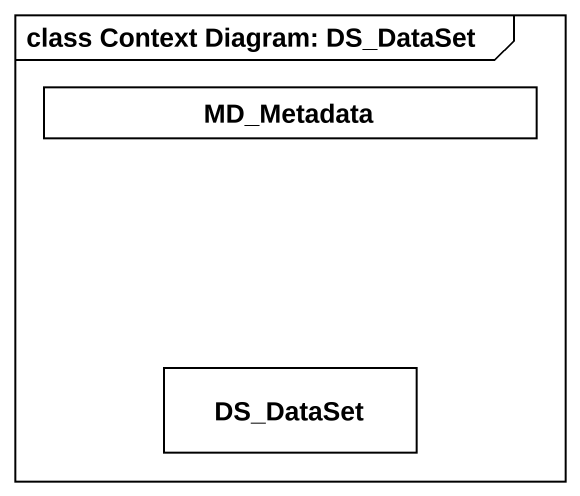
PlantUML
@startuml
mainframe class Context Diagram: DS_DataSet
hide circle
hide empty members
class MD_Metadata #FFFFFF
class DS_DataSet #FFFFFF
@enduml
